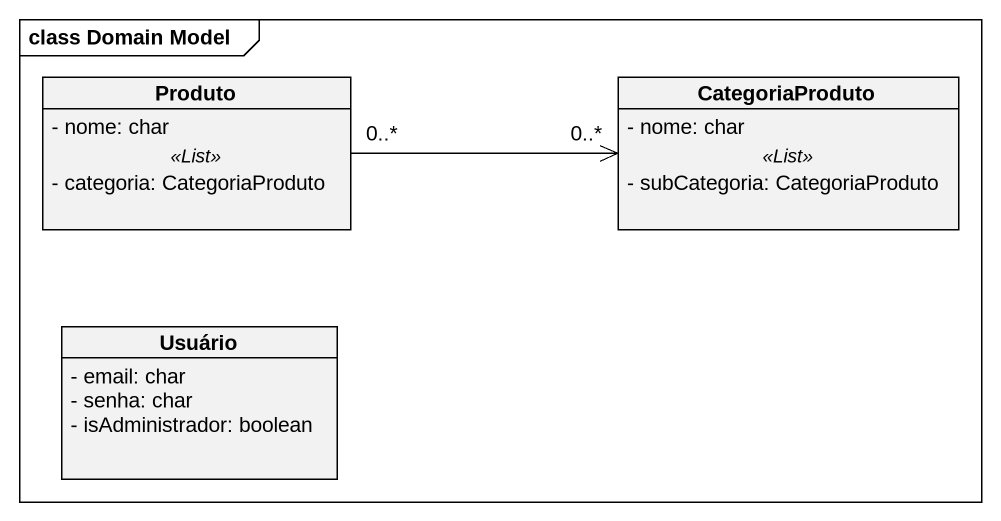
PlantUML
@startuml
mainframe class Domain Model
hide circle
hide empty members
skinparam classAttributeIconSize 0
class Produto {
  - nome: char
  .. <<List>> ..
  - categoria: CategoriaProduto
}
class CategoriaProduto {
  - nome: char
  .. <<List>> ..
  - subCategoria: CategoriaProduto
}
class Usuário {
  - email: char
  - senha: char
  - isAdministrador: boolean
}
Produto "0..*" -right-> "0..*" CategoriaProduto
@enduml
